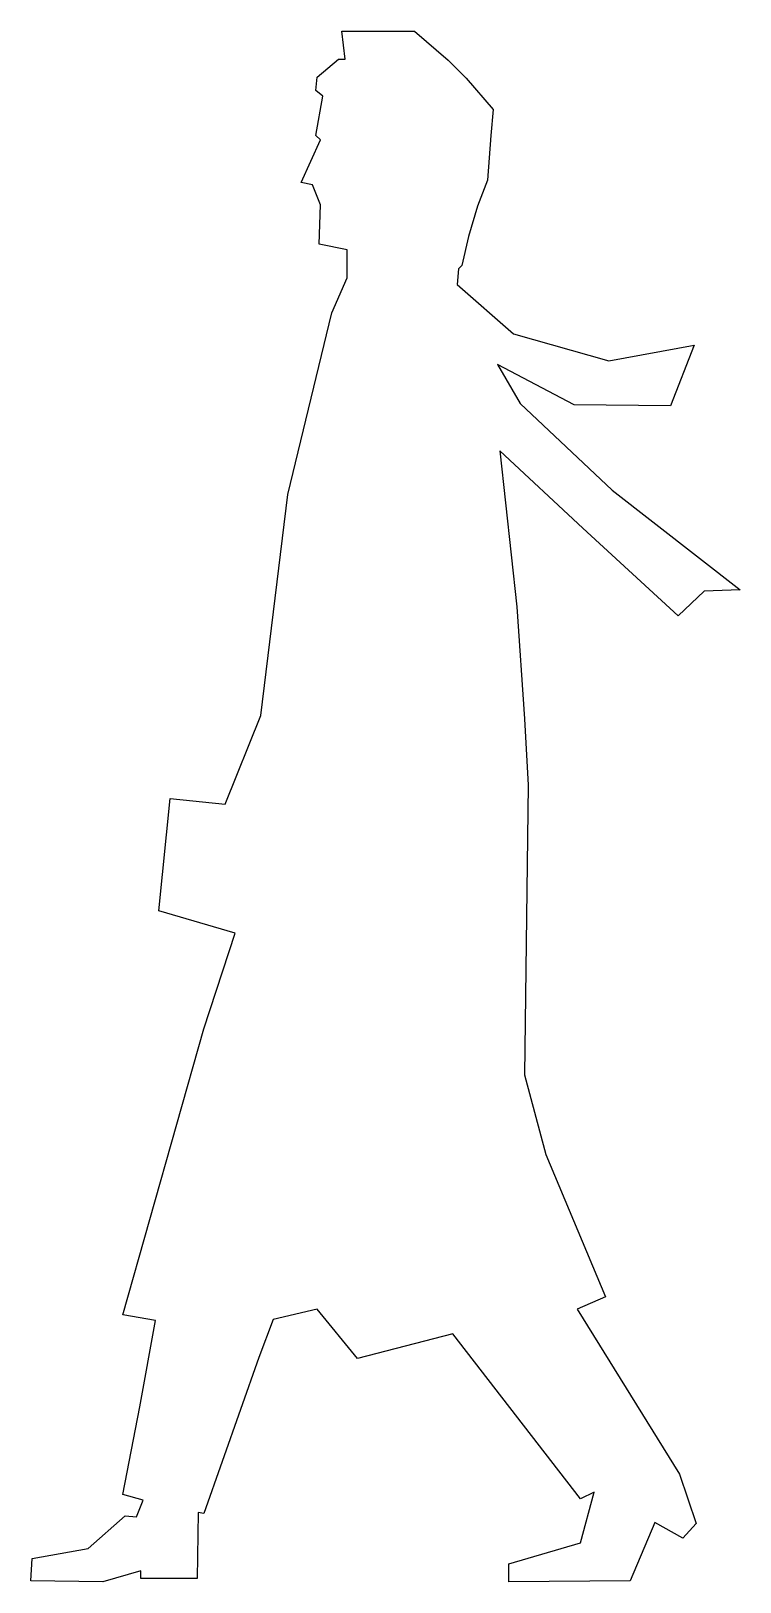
# Model space of a CAD drawing. Extents: x -13290 to -12533, y -6562 to -4907.
import ezdxf

# ---------------------------------------------------------------- set-up
doc = ezdxf.new("R2010")
doc.units = 0
doc.layers.get('0').update_dxf_attribs({"linetype": 'CONTINUOUS'})

msp = doc.modelspace()

# ---------------------------------------------------------------- linework, layer by layer
at = {"color": 0}
for points in [[(-12954.3, -4937.1), (-12957.9, -4907.2), (-12880.1, -4907.2), (-12844.2, -4938.3), (-12825, -4957.5), (-12796.3, -4991), (-12798.7, -5018.6), (-12802.3, -5066.5), (-12813, -5094), (-12822.6, -5126.4), (-12829.8, -5157.5), (-12833.4, -5161.1), (-12834.6, -5177.8), (-12774.7, -5230.5), (-12672.9, -5259.3), (-12581.9, -5242.5), (-12607.1, -5307.2), (-12710, -5306), (-12791.5, -5262.9), (-12767.5, -5304.8), (-12669.3, -5397), (-12532.8, -5503.6), (-12571.1, -5504.8), (-12598.7, -5531.1), (-12700.5, -5437.7), (-12789.1, -5355.1), (-12771.1, -5521.5), (-12762.7, -5641.3), (-12759.1, -5711.9), (-12762.7, -6020.9), (-12740, -6105.9), (-12676.5, -6258), (-12706.5, -6271.2), (-12597.5, -6447.2), (-12579.5, -6499.9), (-12593.9, -6515.5), (-12623.8, -6498.7), (-12650.2, -6561), (-12779.5, -6562.2), (-12779.5, -6543), (-12702.9, -6520.3), (-12688.5, -6466.4), (-12702.9, -6473.6), (-12839.4, -6297.5), (-12941.2, -6323.9), (-12984.3, -6271.2), (-13031, -6282), (-13046.6, -6322.7), (-13105.2, -6489.2), (-13111.2, -6488), (-13112.4, -6558.6), (-13172.3, -6558.6), (-13172.3, -6550.2), (-13213, -6562.2), (-13289.7, -6561), (-13288.5, -6537.1), (-13228.6, -6526.3), (-13189.1, -6491.5), (-13177.1, -6492.7), (-13169.9, -6474.8), (-13191.5, -6468.8), (-13173.5, -6375.4), (-13156.7, -6283.2), (-13191.5, -6277.2), (-13105.2, -5971.8), (-13071.7, -5870), (-13153.1, -5846.1), (-13141.2, -5726.3), (-13082.5, -5732.3), (-13044.2, -5637.7), (-13015.4, -5401.8), (-12968.7, -5207.8), (-12952, -5170.7), (-12952, -5140.7), (-12981.9, -5134.7), (-12980.7, -5092.8), (-12989.1, -5071.3), (-13001.1, -5068.9), (-12980.7, -5023.4), (-12985.5, -5018.6), (-12978.3, -4976.7), (-12985.5, -4970.7), (-12984.3, -4956.3), (-12961.5, -4937.1), (-12954.3, -4937.1), (-12954.3, -4937.1)], [(-12954.3, -4937.1), (-12957.9, -4907.2), (-12880.1, -4907.2), (-12844.2, -4938.3), (-12825, -4957.5), (-12796.3, -4991), (-12798.7, -5018.6), (-12802.3, -5066.5), (-12813, -5094), (-12822.6, -5126.4), (-12829.8, -5157.5), (-12833.4, -5161.1), (-12834.6, -5177.8), (-12774.7, -5230.5), (-12672.9, -5259.3), (-12581.9, -5242.5), (-12607.1, -5307.2), (-12710, -5306), (-12791.5, -5262.9), (-12767.5, -5304.8), (-12669.3, -5397), (-12532.8, -5503.6), (-12571.1, -5504.8), (-12598.7, -5531.1), (-12700.5, -5437.7), (-12789.1, -5355.1), (-12771.1, -5521.5), (-12762.7, -5641.3), (-12759.1, -5711.9), (-12762.7, -6020.9), (-12740, -6105.9), (-12676.5, -6258), (-12706.5, -6271.2), (-12597.5, -6447.2), (-12579.5, -6499.9), (-12593.9, -6515.5), (-12623.8, -6498.7), (-12650.2, -6561), (-12779.5, -6562.2), (-12779.5, -6543), (-12702.9, -6520.3), (-12688.5, -6466.4), (-12702.9, -6473.6), (-12839.4, -6297.5), (-12941.2, -6323.9), (-12984.3, -6271.2), (-13031, -6282), (-13046.6, -6322.7), (-13105.2, -6489.2), (-13111.2, -6488), (-13112.4, -6558.6), (-13172.3, -6558.6), (-13172.3, -6550.2), (-13213, -6562.2), (-13289.7, -6561), (-13288.5, -6537.1), (-13228.6, -6526.3), (-13189.1, -6491.5), (-13177.1, -6492.7), (-13169.9, -6474.8), (-13191.5, -6468.8), (-13173.5, -6375.4), (-13156.7, -6283.2), (-13191.5, -6277.2), (-13105.2, -5971.8), (-13071.7, -5870), (-13153.1, -5846.1), (-13141.2, -5726.3), (-13082.5, -5732.3), (-13044.2, -5637.7), (-13015.4, -5401.8), (-12968.7, -5207.8), (-12952, -5170.7), (-12952, -5140.7), (-12981.9, -5134.7), (-12980.7, -5092.8), (-12989.1, -5071.3), (-13001.1, -5068.9), (-12980.7, -5023.4), (-12985.5, -5018.6), (-12978.3, -4976.7), (-12985.5, -4970.7), (-12984.3, -4956.3), (-12961.5, -4937.1), (-12954.3, -4937.1)]]:
    msp.add_lwpolyline(points, dxfattribs=at)

doc.saveas('drawing.dxf')
